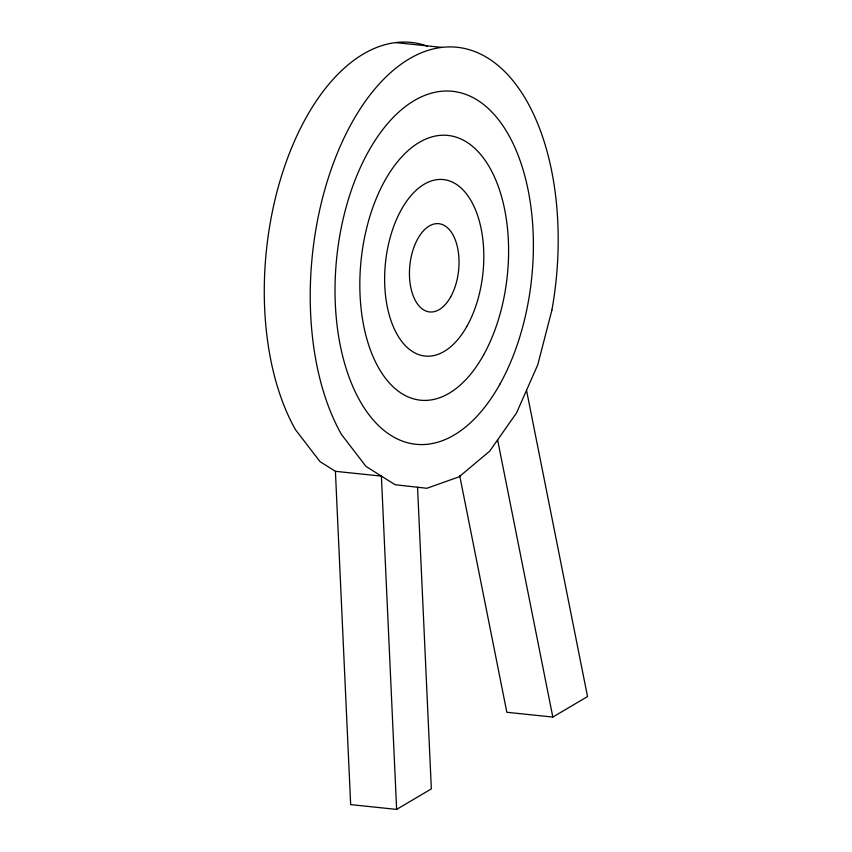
<?xml version="1.0" encoding="UTF-8"?>
<svg xmlns="http://www.w3.org/2000/svg" width="852" height="852" viewBox="0 0 852 852"><rect width="100%" height="100%" fill="white"/><g stroke="black" fill="none" stroke-linecap="round" stroke-linejoin="round"><path stroke-width="1.28" d="M427.406 46.157A221.808 122.518 -84.1 0 0 284.749 166.055A221.808 122.518 -84.1 0 0 295.516 429.738L319.99 461.603L335.411 471.326L350.662 804.618L396.638 809.4L431.346 788.877L417.544 487.237M459.665 475.459L506.844 712.283L552.82 717.064L587.529 696.553L526.515 390.301M395.626 42.6L441.602 47.382M335.411 471.326L381.387 476.098L396.638 809.4M497.611 439.898L552.82 717.064M551.894 310.128L537.75 364.826L516.546 412.911L489.74 451.102L459.153 476.811L426.863 488.281L395.083 484.724L365.966 466.385L341.503 434.52A221.808 122.518 -84.1 0 1 409.311 58.841A221.808 122.518 -84.1 0 1 551.894 310.128M500.081 383.89A177.44 98.012 -84.1 0 0 465.554 94.316A177.44 98.012 -84.1 0 0 337.062 325.283A177.44 98.012 -84.1 0 0 500.081 383.89M450.697 296.847A44.357 24.506 -84.1 0 0 442.06 224.449A44.357 24.506 -84.1 0 0 409.94 282.193A44.357 24.506 -84.1 0 0 450.697 296.847M467.162 325.858A88.725 49.011 -84.1 0 0 449.899 181.071A88.725 49.011 -84.1 0 0 385.647 296.56A88.725 49.011 -84.1 0 0 467.162 325.858M483.627 354.879A133.082 73.506 -84.1 0 0 457.726 137.694A133.082 73.506 -84.1 0 0 361.354 310.916A133.082 73.506 -84.1 0 0 483.627 354.879"/></g></svg>
